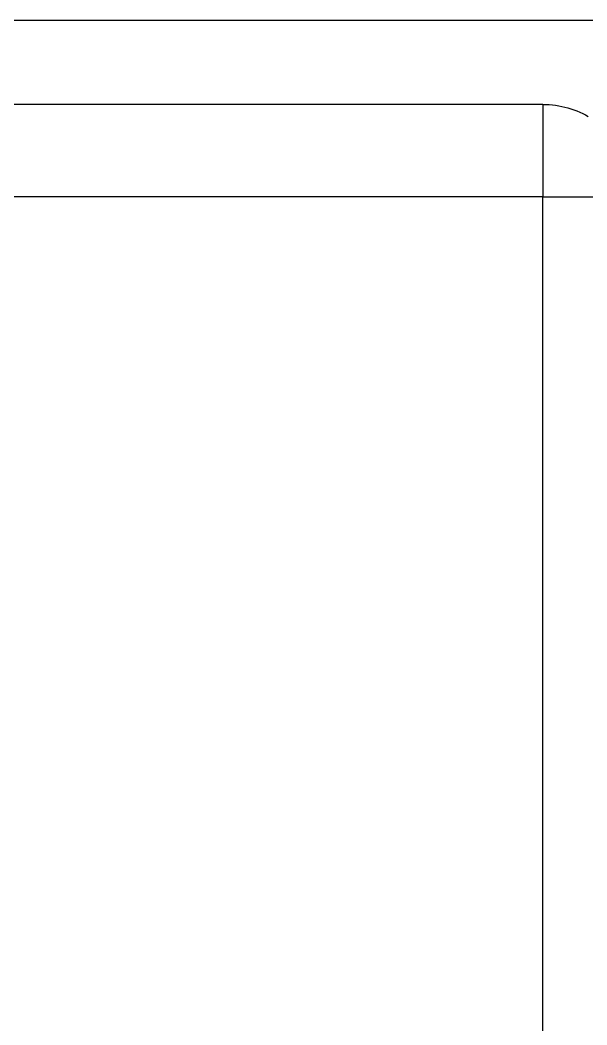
# Model space of a CAD drawing. Header units: millimetres. Extents: x -1283 to 2747, y -259 to 2557.
# Drawn here: x 1783.15 to 1801.54, y 2028.79 to 2061.38 of the extents above; entities that cross this region are included whole.
import ezdxf

# ---------------------------------------------------------------- set-up
doc = ezdxf.new("R2010")
doc.units = ezdxf.units.MM
doc.header["$MEASUREMENT"] = 0
doc.layers.add('Utwórz2D linie widoczne', color=7, linetype='Continuous', true_color=0x000000)

msp = doc.modelspace()

# ---------------------------------------------------------------- linework, layer by layer
at = {"layer": 'Utwórz2D linie widoczne'}
for p, q in [((1522.314, 2061.382), (1819.889, 2061.382)), ((1800.11, 2058.646), (1766.11, 2058.646)), ((1800.11, 2058.646), (1800.212, 2058.644)), ((1800.11, 2058.646), (1800.11, 2055.646)), ((1800.212, 2058.644), (1800.315, 2058.639)), ((1800.315, 2058.639), (1800.417, 2058.63)), ((1800.417, 2058.63), (1800.519, 2058.618)), ((1800.519, 2058.618), (1800.62, 2058.602)), ((1800.62, 2058.602), (1800.72, 2058.583)), ((1800.72, 2058.583), (1800.82, 2058.56)), ((1800.82, 2058.56), (1800.919, 2058.534)), ((1800.919, 2058.534), (1801.018, 2058.505)), ((1801.018, 2058.505), (1801.115, 2058.472)), ((1801.115, 2058.472), (1801.211, 2058.436)), ((1801.211, 2058.436), (1801.305, 2058.397)), ((1801.305, 2058.397), (1801.398, 2058.355)), ((1801.398, 2058.355), (1801.49, 2058.309)), ((1801.49, 2058.309), (1801.58, 2058.26)), ((1800.11, 2055.646), (1766.11, 2055.646)), ((1800.11, 1346.646), (1800.11, 2055.646)), ((1800.11, 2055.646), (1803.11, 2055.646))]:
    msp.add_line(p, q, dxfattribs=at)

doc.saveas('drawing.dxf')
